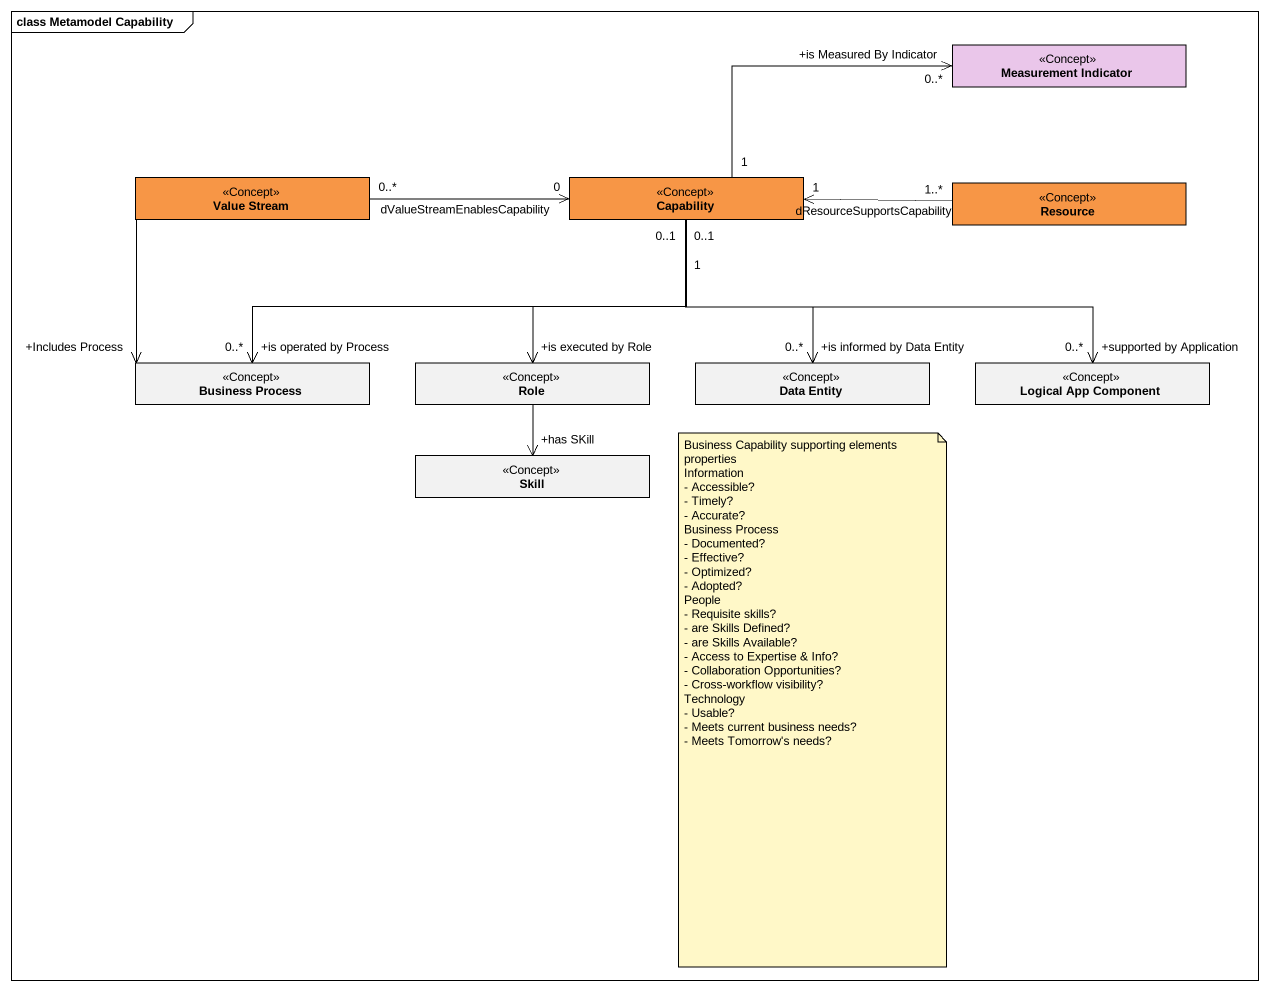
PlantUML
@startuml
mainframe class Metamodel Capability
hide circle
hide empty members
class "Measurement Indicator" as Measurement_Indicator <<Concept>> #EAC6EA
class "Value Stream" as Value_Stream <<Concept>> #F79646
class Capability <<Concept>> #F79646
class Resource <<Concept>> #F79646
class "Business Process" as Business_Process <<Concept>>
class Role <<Concept>>
class "Data Entity" as Data_Entity <<Concept>>
class "Logical App Component" as Logical_App_Component <<Concept>>
class Skill <<Concept>>
Value_Stream "0..*" -right-> "0" Capability : dValueStreamEnablesCapability
Value_Stream --> "+Includes Process" Business_Process
Capability "1" -right-> "+is Measured By Indicator\n0..*" Measurement_Indicator
Capability "0..1" -left-> "+is operated by Process\n0..*" Business_Process
Capability --> "+is executed by Role" Role
Capability "0..1" --> "+is informed by Data Entity\n0..*" Data_Entity
Capability "1" -right-> "+supported by Application\n0..*" Logical_App_Component
Resource "1..*" -left-> "1" Capability : dResourceSupportsCapability
Role --> "+has SKill" Skill
note as N1
  Business Capability supporting elements properties
  Information
  - Accessible?
  - Timely?
  - Accurate?
  Business Process
  - Documented?
  - Effective?
  - Optimized?
  - Adopted?
  People
  - Requisite skills?
  - are Skills Defined?
  - are Skills Available?
  - Access to Expertise & Info?
  - Collaboration Opportunities?
  - Cross-workflow visibility?
  Technology
  - Usable?
  - Meets current business needs?
  - Meets Tomorrow's needs?
end note
@enduml
